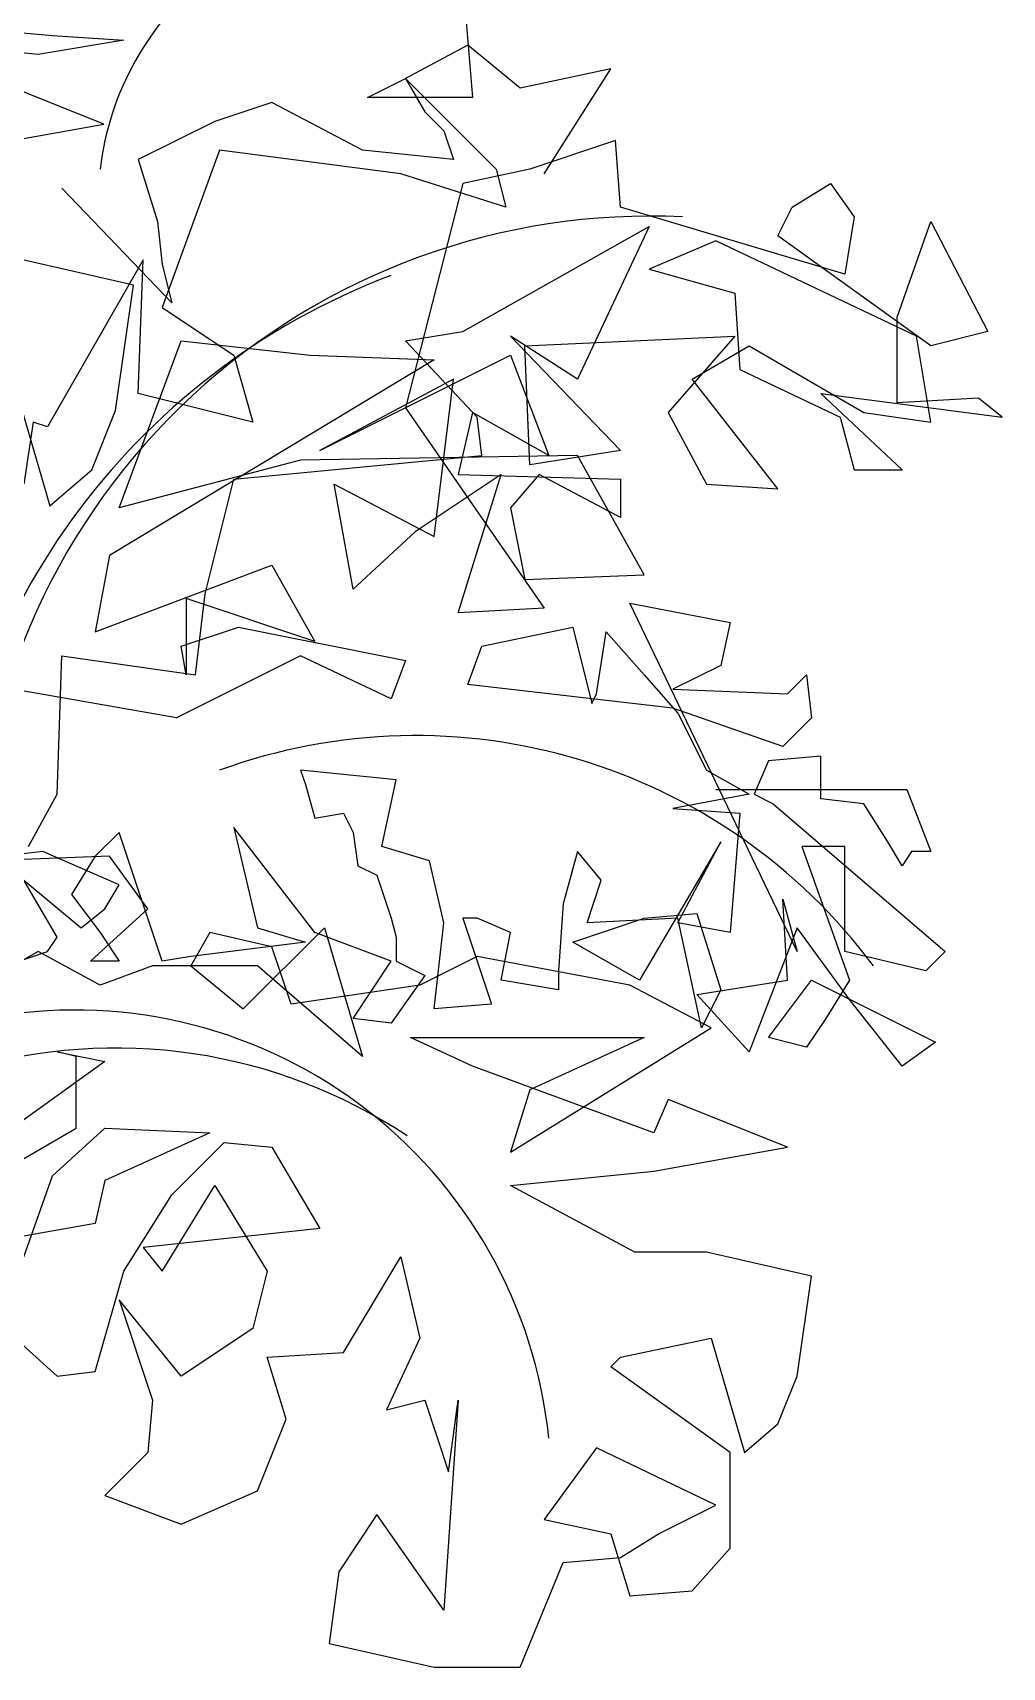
# Model space of a CAD drawing. Header units: millimetres. Extents: x 284148 to 331264, y 78716 to 101523.
# Drawn here: x 297852 to 298311, y 98027 to 98801 of the extents above; entities that cross this region are included whole.
import ezdxf

# ---------------------------------------------------------------- set-up
doc = ezdxf.new("R2010")
doc.units = ezdxf.units.MM

# ---------------------------------------------------------------- blocks, each defined once
blk = doc.blocks.new('A$C6C9D438F')
for p, q in [((1640.17, 1526.36), (1644.69, 1472.15)), ((1420.89, 1503.78), (1445.76, 1501.52)), ((1445.76, 1501.52), (1479.67, 1499.26)), ((1438.98, 1492.48), (1396.03, 1497)), ((1479.67, 1499.26), (1438.98, 1492.48)), ((1642.43, 1497), (1613.04, 1481.19)), ((1667.29, 1476.67), (1642.43, 1497)), ((1470.07, 1459.61), (1399.42, 1487.84)), ((1594.96, 1472.15), (1613.04, 1481.19)), ((1613.04, 1481.19), (1655.99, 1438.27)), ((1613.04, 1481.19), (1622.08, 1465.38)), ((1710.25, 1485.71), (1667.29, 1476.67)), ((1678.6, 1436.01), (1710.25, 1485.71)), ((1644.69, 1472.15), (1594.96, 1472.15)), ((1549.75, 1469.89), (1522.62, 1460.86)), ((1592.7, 1447.31), (1549.75, 1469.89)), ((1622.08, 1465.38), (1631.13, 1456.34)), ((1390.95, 1445.49), (1470.07, 1459.61)), ((1522.62, 1460.86), (1486.45, 1442.79)), ((1631.13, 1456.34), (1635.65, 1442.79)), ((1524.88, 1447.31), (1497.75, 1372.77)), ((1610.78, 1436.01), (1524.88, 1447.31)), ((1635.65, 1442.79), (1592.7, 1447.31)), ((1712.51, 1451.82), (1671.82, 1438.27)), ((1714.77, 1420.2), (1712.51, 1451.82)), ((1486.45, 1442.79), (1495.49, 1413.42)), ((1660.51, 1420.2), (1610.78, 1436.01)), ((1671.82, 1438.27), (1640.17, 1431.49)), ((1655.99, 1438.27), (1660.51, 1420.2)), ((1502.27, 1375.02), (1450.28, 1429.24)), ((1640.17, 1431.49), (1613.04, 1325.33)), ((1796.15, 1420.2), (1814.23, 1431.49)), ((1814.23, 1431.49), (1825.53, 1415.68)), ((1821.01, 1388.58), (1714.77, 1420.2)), ((1789.37, 1406.65), (1796.15, 1420.2)), ((1495.49, 1413.42), (1497.75, 1393.1)), ((1640.17, 1361.47), (1728.33, 1411.17)), ((1728.33, 1411.17), (1694.42, 1338.88)), ((1825.53, 1415.68), (1821.01, 1388.58)), ((1845.88, 1368.25), (1861.7, 1413.42)), ((1861.7, 1413.42), (1888.83, 1361.47)), ((1759.98, 1404.39), (1728.33, 1390.84)), ((1854.92, 1359.21), (1759.98, 1404.39)), ((1861.7, 1354.7), (1789.37, 1406.65)), ((1484.19, 1383.37), (1422.03, 1397.49)), ((1488.71, 1395.35), (1443.5, 1316.3)), ((1486.45, 1332.11), (1488.71, 1395.35)), ((1497.75, 1393.1), (1502.27, 1375.02)), ((1728.33, 1390.84), (1769.02, 1379.54)), ((1475.72, 1324.08), (1484.19, 1383.37)), ((1769.02, 1379.54), (1771.28, 1343.4)), ((1497.75, 1372.77), (1531.66, 1350.18)), ((1845.88, 1327.59), (1845.88, 1368.25)), ((1477.41, 1277.9), (1506.79, 1356.95)), ((1506.79, 1356.95), (1567.83, 1350.18)), ((1613.04, 1356.95), (1640.17, 1361.47)), ((1646.95, 1320.81), (1613.04, 1356.95)), ((1662.77, 1359.21), (1714.77, 1305)), ((1694.42, 1338.88), (1662.77, 1359.21)), ((1669.56, 1354.7), (1769.02, 1359.21)), ((1671.82, 1298.23), (1669.56, 1354.7)), ((1769.02, 1359.21), (1737.37, 1323.07)), ((1748.68, 1338.88), (1775.8, 1354.7)), ((1775.8, 1354.7), (1830.06, 1323.07)), ((1861.7, 1318.55), (1854.92, 1359.21)), ((1888.83, 1361.47), (1861.7, 1354.7)), ((1424.85, 1346.67), (1444.63, 1278.9)), ((1626.6, 1347.92), (1472.89, 1255.31)), ((1531.66, 1350.18), (1540.7, 1318.55)), ((1567.83, 1350.18), (1626.6, 1347.92)), ((1572.35, 1305), (1662.77, 1350.18)), ((1662.77, 1350.18), (1680.86, 1302.74)), ((1635.65, 1338.88), (1572.35, 1305)), ((1626.6, 1264.34), (1635.65, 1338.88)), ((1789.37, 1286.93), (1748.68, 1338.88)), ((1771.28, 1343.4), (1818.75, 1320.81)), ((1540.7, 1318.55), (1486.45, 1332.11)), ((1809.71, 1332.11), (1895.61, 1320.81)), ((1848.14, 1295.97), (1809.71, 1332.11)), ((1464.41, 1295.84), (1475.72, 1324.08)), ((1613.04, 1325.33), (1678.6, 1230.46)), ((1884.31, 1329.85), (1845.88, 1327.59)), ((1895.61, 1320.81), (1884.31, 1329.85)), ((1436.72, 1318.55), (1432.2, 1289.19)), ((1443.5, 1316.3), (1436.72, 1318.55)), ((1644.69, 1323.07), (1637.91, 1293.71)), ((1680.86, 1302.74), (1644.69, 1323.07)), ((1649.21, 1302.74), (1646.95, 1320.81)), ((1737.37, 1323.07), (1755.46, 1289.19)), ((1818.75, 1320.81), (1825.53, 1295.97)), ((1830.06, 1323.07), (1861.7, 1318.55)), ((1563.31, 1300.48), (1477.41, 1277.9)), ((1531.66, 1291.45), (1649.21, 1302.74)), ((1694.42, 1302.74), (1563.31, 1300.48)), ((1714.77, 1305), (1671.82, 1298.23)), ((1726.07, 1246.27), (1694.42, 1302.74)), ((1444.63, 1278.9), (1464.41, 1295.84)), ((1658.25, 1293.71), (1617.56, 1266.6)), ((1637.91, 1228.2), (1658.25, 1293.71)), ((1637.91, 1293.71), (1714.77, 1291.45)), ((1676.34, 1293.71), (1662.77, 1277.9)), ((1714.77, 1273.38), (1676.34, 1293.71)), ((1825.53, 1295.97), (1848.14, 1295.97)), ((1518.1, 1237.24), (1531.66, 1291.45)), ((1579.13, 1289.19), (1626.6, 1264.34)), ((1588.17, 1239.5), (1579.13, 1289.19)), ((1714.77, 1291.45), (1714.77, 1273.38)), ((1755.46, 1289.19), (1789.37, 1286.93)), ((1662.77, 1277.9), (1669.56, 1244.01)), ((1617.56, 1266.6), (1588.17, 1239.5)), ((1472.89, 1255.31), (1466.1, 1219.17)), ((1466.1, 1219.17), (1549.75, 1250.79)), ((1549.75, 1250.79), (1570.09, 1214.65)), ((1669.56, 1244.01), (1726.07, 1246.27)), ((1509.06, 1234.98), (1509.06, 1198.84)), ((1570.09, 1214.65), (1509.06, 1234.98)), ((1513.58, 1198.84), (1518.1, 1237.24)), ((1678.6, 1230.46), (1637.91, 1228.2)), ((1798.41, 1067.83), (1719.29, 1232.72)), ((1719.29, 1232.72), (1766.76, 1223.69)), ((1766.76, 1223.69), (1762.24, 1203.36)), ((1506.79, 1212.39), (1533.92, 1221.43)), ((1533.92, 1221.43), (1613.04, 1205.61)), ((1649.21, 1212.39), (1692.16, 1221.43)), ((1692.16, 1221.43), (1701.2, 1185.29)), ((1703.46, 1189.8), (1707.98, 1219.17)), ((1707.98, 1219.17), (1726.07, 1198.84)), ((1448.02, 1142.37), (1450.28, 1207.87)), ((1450.28, 1207.87), (1513.58, 1198.84)), ((1563.31, 1207.87), (1504.53, 1178.51)), ((1509.06, 1198.84), (1506.79, 1212.39)), ((1606.26, 1187.54), (1563.31, 1207.87)), ((1642.43, 1194.32), (1649.21, 1212.39)), ((1613.04, 1205.61), (1606.26, 1187.54)), ((1762.24, 1203.36), (1739.63, 1192.06)), ((1504.53, 1178.51), (1414.11, 1194.32)), ((1739.63, 1183.03), (1642.43, 1194.32)), ((1726.07, 1198.84), (1741.89, 1180.77)), ((1739.63, 1192.06), (1793.89, 1189.8)), ((1793.89, 1189.8), (1802.93, 1198.84)), ((1802.93, 1198.84), (1805.19, 1178.51)), ((1701.2, 1185.29), (1703.46, 1189.8)), ((1791.63, 1164.96), (1739.63, 1183.03)), ((1741.89, 1180.77), (1755.46, 1153.66)), ((1805.19, 1178.51), (1791.63, 1164.96)), ((1563.31, 1153.66), (1565.57, 1146.89)), ((1608.52, 1149.14), (1563.31, 1153.66)), ((1755.46, 1153.66), (1775.8, 1142.37)), ((1784.84, 1158.18), (1778.06, 1142.37)), ((1809.71, 1160.44), (1784.84, 1158.18)), ((1809.71, 1140.11), (1809.71, 1160.44)), ((1565.57, 1146.89), (1570.09, 1131.07)), ((1601.74, 1117.52), (1608.52, 1149.14)), ((1434.46, 1117.52), (1448.02, 1142.37)), ((1775.8, 1142.37), (1739.63, 1135.59)), ((1759.98, 1144.63), (1850.4, 1144.63)), ((1778.06, 1142.37), (1787.1, 1137.85)), ((1787.1, 1137.85), (1868.49, 1067.83)), ((1830.06, 1137.85), (1809.71, 1140.11)), ((1841.36, 1119.78), (1830.06, 1137.85)), ((1850.4, 1144.63), (1861.7, 1115.26)), ((1570.09, 1131.07), (1583.65, 1133.33)), ((1583.65, 1133.33), (1588.17, 1124.3)), ((1739.63, 1135.59), (1771.28, 1133.33)), ((1771.28, 1133.33), (1766.76, 1076.86)), ((1477.41, 1124.3), (1466.1, 1113)), ((1497.75, 1063.31), (1477.41, 1124.3)), ((1531.66, 1126.56), (1542.96, 1079.12)), ((1570.09, 1076.86), (1531.66, 1126.56)), ((1588.17, 1124.3), (1590.44, 1108.49)), ((1441.24, 1115.26), (1346.29, 1103.97)), ((1477.41, 1099.45), (1441.24, 1115.26)), ((1624.34, 1110.74), (1601.74, 1117.52)), ((1694.42, 1115.26), (1687.64, 1090.42)), ((1705.72, 1101.71), (1694.42, 1115.26)), ((1762.24, 1119.78), (1723.81, 1054.27)), ((1741.89, 1081.38), (1762.24, 1119.78)), ((1800.67, 1117.52), (1823.27, 1054.27)), ((1821.01, 1117.52), (1800.67, 1117.52)), ((1821.01, 1067.83), (1821.01, 1117.52)), ((1848.14, 1108.49), (1841.36, 1119.78)), ((1852.66, 1115.26), (1848.14, 1108.49)), ((1861.7, 1115.26), (1852.66, 1115.26)), ((1472.89, 1113), (1411.85, 1110.74)), ((1466.1, 1113), (1454.8, 1094.93)), ((1490.97, 1088.16), (1472.89, 1113)), ((1590.44, 1108.49), (1599.48, 1103.97)), ((1631.13, 1081.38), (1624.34, 1110.74)), ((1432.2, 1101.71), (1459.32, 1079.12)), ((1448.02, 1074.6), (1432.2, 1101.71)), ((1470.63, 1088.16), (1477.41, 1099.45)), ((1599.48, 1103.97), (1606.26, 1083.64)), ((1698.94, 1081.38), (1705.72, 1101.71)), ((1454.8, 1094.93), (1468.37, 1076.86)), ((1793.89, 1054.27), (1791.63, 1092.67)), ((1791.63, 1092.67), (1798.41, 1067.83)), ((1459.32, 1079.12), (1470.63, 1088.16)), ((1463.84, 1063.31), (1490.97, 1088.16)), ((1606.26, 1083.64), (1608.52, 1074.6)), ((1640.17, 1083.64), (1653.73, 1042.98)), ((1646.95, 1083.64), (1640.17, 1083.64)), ((1662.77, 1076.86), (1646.95, 1083.64)), ((1687.64, 1090.42), (1685.38, 1058.79)), ((1692.16, 1072.35), (1726.07, 1083.64)), ((1741.89, 1083.64), (1698.94, 1081.38)), ((1726.07, 1083.64), (1750.94, 1085.9)), ((1753.2, 1031.69), (1741.89, 1083.64)), ((1750.94, 1085.9), (1762.24, 1049.76)), ((1468.37, 1076.86), (1477.41, 1063.31)), ((1520.36, 1076.86), (1511.32, 1061.05)), ((1549.75, 1070.09), (1520.36, 1076.86)), ((1536.18, 1040.72), (1574.61, 1079.12)), ((1542.96, 1079.12), (1565.57, 1072.35)), ((1606.26, 1063.31), (1570.09, 1076.86)), ((1574.61, 1079.12), (1592.7, 1018.13)), ((1626.6, 1040.72), (1631.13, 1081.38)), ((1658.25, 1054.27), (1662.77, 1076.86)), ((1766.76, 1076.86), (1741.89, 1081.38)), ((1798.41, 1079.12), (1775.8, 1020.39)), ((1823.27, 1045.24), (1798.41, 1079.12)), ((1443.5, 1067.83), (1448.02, 1074.6)), ((1565.57, 1072.35), (1511.32, 1065.57)), ((1558.79, 1042.98), (1549.75, 1070.09)), ((1608.52, 1074.6), (1608.52, 1063.31)), ((1723.81, 1054.27), (1692.16, 1072.35)), ((1416.37, 1058.79), (1443.5, 1067.83)), ((1438.98, 1067.83), (1423.15, 1058.79)), ((1468.37, 1052.02), (1438.98, 1067.83)), ((1477.41, 1063.31), (1463.84, 1063.31)), ((1493.23, 1061.05), (1468.37, 1052.02)), ((1542.96, 1061.05), (1493.23, 1061.05)), ((1511.32, 1065.57), (1497.75, 1063.31)), ((1511.32, 1061.05), (1536.18, 1040.72)), ((1592.7, 1018.13), (1542.96, 1061.05)), ((1588.17, 1036.2), (1606.26, 1063.31)), ((1608.52, 1063.31), (1622.08, 1056.53)), ((1646.95, 1065.57), (1619.82, 1052.02)), ((1719.29, 1052.02), (1646.95, 1065.57)), ((1859.44, 1058.79), (1821.01, 1067.83)), ((1868.49, 1067.83), (1859.44, 1058.79)), ((1622.08, 1056.53), (1606.26, 1033.95)), ((1685.38, 1049.76), (1658.25, 1054.27)), ((1685.38, 1058.79), (1685.38, 1049.76)), ((1750.94, 1047.5), (1793.89, 1054.27)), ((1784.84, 1027.17), (1805.19, 1054.27)), ((1805.19, 1054.27), (1863.96, 1024.91)), ((1823.27, 1054.27), (1811.97, 1036.2)), ((1619.82, 1052.02), (1558.79, 1042.98)), ((1757.72, 1031.69), (1719.29, 1052.02)), ((1775.8, 1020.39), (1750.94, 1047.5)), ((1762.24, 1049.76), (1753.2, 1031.69)), ((1848.14, 1013.62), (1823.27, 1045.24)), ((1653.73, 1042.98), (1626.6, 1040.72)), ((1606.26, 1033.95), (1588.17, 1036.2)), ((1662.77, 972.96), (1757.72, 1031.69)), ((1811.97, 1036.2), (1802.93, 1022.65)), ((1644.69, 1013.62), (1615.3, 1027.17)), ((1615.3, 1027.17), (1726.07, 1027.17)), ((1726.07, 1027.17), (1671.82, 1002.32)), ((1802.93, 1022.65), (1784.84, 1027.17)), ((1863.96, 1024.91), (1848.14, 1013.62)), ((1470.63, 1015.88), (1414.11, 975.22)), ((1448.02, 1020.39), (1470.63, 1015.88)), ((1457.06, 1018.13), (1448.02, 1020.39)), ((1457.06, 984.25), (1457.06, 1018.13)), ((1730.59, 981.99), (1644.69, 1013.62)), ((1671.82, 1002.32), (1662.77, 972.96)), ((1737.37, 997.8), (1730.59, 981.99)), ((1793.89, 975.22), (1737.37, 997.8)), ((1429.94, 968.44), (1457.06, 984.25)), ((1445.76, 961.66), (1470.63, 984.25)), ((1470.63, 984.25), (1520.36, 981.99)), ((1520.36, 981.99), (1470.63, 959.41)), ((1502.27, 952.63), (1527.14, 977.48)), ((1527.14, 977.48), (1549.75, 975.22)), ((1549.75, 975.22), (1572.35, 936.82)), ((1730.59, 963.92), (1793.89, 975.22)), ((1432.2, 923.26), (1445.76, 961.66)), ((1662.77, 957.15), (1730.59, 963.92)), ((1470.63, 959.41), (1466.1, 939.08)), ((1479.67, 916.49), (1502.27, 952.63)), ((1497.75, 916.49), (1522.62, 957.15)), ((1522.62, 957.15), (1547.48, 916.49)), ((1721.55, 925.52), (1662.77, 957.15)), ((1466.1, 939.08), (1427.67, 932.3)), ((1572.35, 936.82), (1488.71, 927.78)), ((1488.71, 927.78), (1497.75, 916.49)), ((1583.65, 878.09), (1610.78, 923.26)), ((1610.78, 923.26), (1619.82, 884.86)), ((1755.46, 925.52), (1721.55, 925.52)), ((1805.19, 914.23), (1755.46, 925.52)), ((1466.1, 869.05), (1479.67, 916.49)), ((1547.48, 916.49), (1540.7, 889.38)), ((1798.41, 866.79), (1805.19, 914.23)), ((1477.41, 902.94), (1493.23, 855.5)), ((1506.79, 866.79), (1477.41, 902.94)), ((1423.15, 889.38), (1448.02, 866.79)), ((1540.7, 889.38), (1506.79, 866.79)), ((1619.82, 884.86), (1604, 850.98)), ((1714.77, 875.83), (1757.72, 884.86)), ((1757.72, 884.86), (1773.54, 830.65)), ((1547.48, 875.83), (1583.65, 878.09)), ((1556.53, 846.47), (1547.48, 875.83)), ((1710.25, 871.31), (1714.77, 875.83)), ((1448.02, 866.79), (1466.1, 869.05)), ((1766.76, 830.65), (1710.25, 871.31)), ((1789.37, 844.21), (1798.41, 866.79)), ((1493.23, 855.5), (1490.97, 830.65)), ((1604, 850.98), (1622.08, 855.5)), ((1622.08, 855.5), (1633.39, 821.62)), ((1637.91, 855.5), (1631.13, 756.11)), ((1633.39, 821.62), (1637.91, 855.5)), ((1542.96, 812.58), (1556.53, 846.47)), ((1773.54, 830.65), (1789.37, 844.21)), ((1490.97, 830.65), (1470.63, 810.32)), ((1703.46, 832.91), (1678.6, 799.03)), ((1759.98, 805.81), (1703.46, 832.91)), ((1766.76, 785.48), (1766.76, 830.65)), ((1506.79, 796.77), (1542.96, 812.58)), ((1470.63, 810.32), (1506.79, 796.77)), ((1732.85, 792.25), (1759.98, 805.81)), ((1599.48, 801.29), (1581.39, 774.18)), ((1631.13, 756.11), (1599.48, 801.29)), ((1678.6, 799.03), (1710.25, 792.25)), ((1710.25, 792.25), (1719.29, 762.89)), ((1714.77, 780.96), (1732.85, 792.25)), ((1748.68, 765.15), (1766.76, 785.48)), ((1581.39, 774.18), (1576.87, 740.3)), ((1667.29, 729.01), (1687.64, 778.7)), ((1687.64, 778.7), (1714.77, 780.96)), ((1719.29, 762.89), (1748.68, 765.15)), ((1576.87, 740.3), (1626.6, 729.01)), ((1626.6, 729.01), (1667.29, 729.01))]:
    blk.add_line(p, q)
for centre, radius, start, end in [((1605.85, 1421.98), 138.45, 128.13509, 173.24405), ((1729.1, 1096.38), 319.66, 87.30076, 178.23403), ((1723.1, 1078.33), 330.97, 110.72425, 177.44794), ((1617.64, 899.73), 270.35, 36.63589, 110.06693), ((1456.34, 814.5), 225.69, 5.83152, 100.78293), ((1475.92, 773.17), 249.02, 56.39557, 106.76344)]:
    blk.add_arc(centre, radius, start, end)

msp = doc.modelspace()

# ---------------------------------------------------------------- block references
msp.add_blockref('A$C6C9D438F', (296415.44, 97297.7))

doc.saveas('drawing.dxf')
